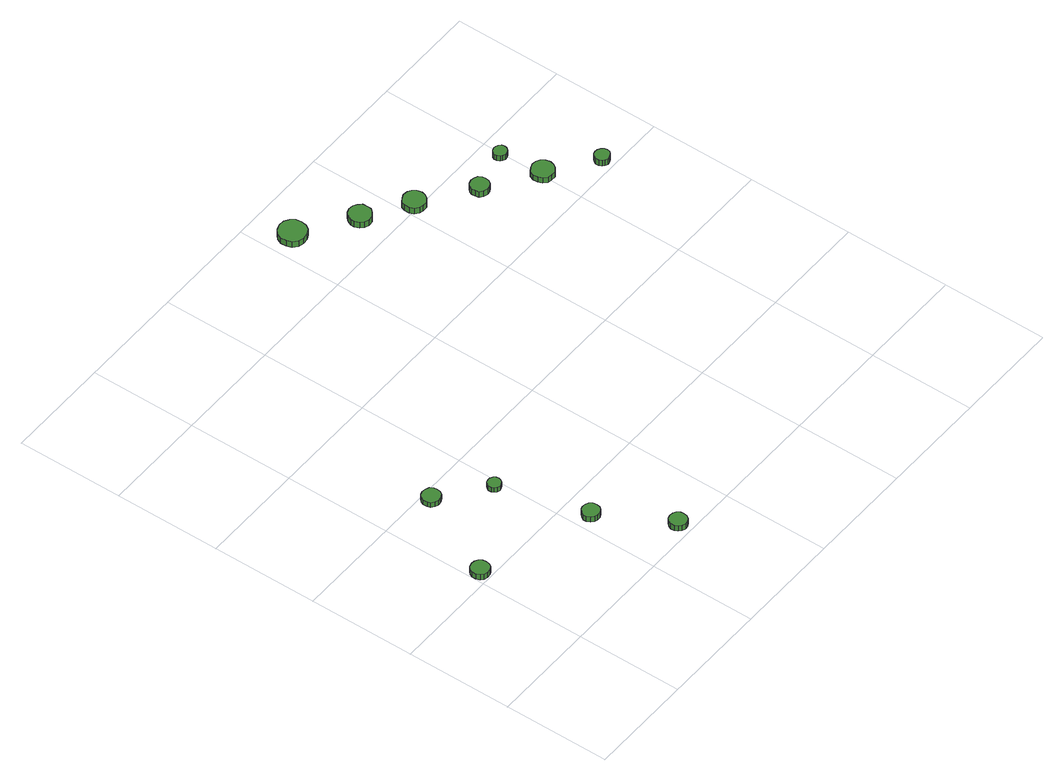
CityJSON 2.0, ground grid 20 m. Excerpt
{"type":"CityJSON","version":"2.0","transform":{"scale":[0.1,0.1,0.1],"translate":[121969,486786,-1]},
"CityObjects":{
"tree1":{"type":"SolitaryVegetationObject","attributes":{"function":"something"},"geometry":[{"type":"MultiSurface","lod":"1","boundaries":[[[0,1,2,3,4,5,6,7,8,9,10,11,12,13,14]],[[15,16,17,18,19,20,21,22,23,24,25,26,27,28,29]],[[0,29,28,1]],[[1,28,27,2]],[[2,27,26,3]],[[3,26,25,4]],[[4,25,24,5]],[[5,24,23,6]],[[6,23,22,7]],[[7,22,21,8]],[[8,21,20,9]],[[9,20,19,10]],[[10,19,18,11]],[[11,18,17,12]],[[12,17,16,13]],[[13,16,15,14]],[[14,15,29,0]]]}]},
"tree2":{"type":"SolitaryVegetationObject","attributes":{"function":"something"},"geometry":[{"type":"MultiSurface","lod":"1","boundaries":[[[30,31,32,33,34,35,36,37,38,39,40,41,42,43,44]],[[45,46,47,48,49,50,51,52,53,54,55,56,57,58,59]],[[30,59,58,31]],[[31,58,57,32]],[[32,57,56,33]],[[33,56,55,34]],[[34,55,54,35]],[[35,54,53,36]],[[36,53,52,37]],[[37,52,51,38]],[[38,51,50,39]],[[39,50,49,40]],[[40,49,48,41]],[[41,48,47,42]],[[42,47,46,43]],[[43,46,45,44]],[[44,45,59,30]]]}]},
"tree3":{"type":"SolitaryVegetationObject","attributes":{"function":"something"},"geometry":[{"type":"MultiSurface","lod":"1","boundaries":[[[60,61,62,63,64,65,66,67,68,69,70,71,72,73,74]],[[75,76,77,78,79,80,81,82,83,84,85,86,87,88,89]],[[60,89,88,61]],[[61,88,87,62]],[[62,87,86,63]],[[63,86,85,64]],[[64,85,84,65]],[[65,84,83,66]],[[66,83,82,67]],[[67,82,81,68]],[[68,81,80,69]],[[69,80,79,70]],[[70,79,78,71]],[[71,78,77,72]],[[72,77,76,73]],[[73,76,75,74]],[[74,75,89,60]]]}]},
"tree4":{"type":"SolitaryVegetationObject","attributes":{"function":"something"},"geometry":[{"type":"MultiSurface","lod":"1","boundaries":[[[90,91,92,93,94,95,96,97,98,99,100,101,102,103,104]],[[105,106,107,108,109,110,111,112,113,114,115,116,117,118,119]],[[90,119,118,91]],[[91,118,117,92]],[[92,117,116,93]],[[93,116,115,94]],[[94,115,114,95]],[[95,114,113,96]],[[96,113,112,97]],[[97,112,111,98]],[[98,111,110,99]],[[99,110,109,100]],[[100,109,108,101]],[[101,108,107,102]],[[102,107,106,103]],[[103,106,105,104]],[[104,105,119,90]]]}]},
"tree5":{"type":"SolitaryVegetationObject","attributes":{"function":"something"},"geometry":[{"type":"MultiSurface","lod":"1","boundaries":[[[120,121,122,123,124,125,126,127,128,129,130,131,132,133,134]],[[135,136,137,138,139,140,141,142,143,144,145,146,147,148,149]],[[120,149,148,121]],[[121,148,147,122]],[[122,147,146,123]],[[123,146,145,124]],[[124,145,144,125]],[[125,144,143,126]],[[126,143,142,127]],[[127,142,141,128]],[[128,141,140,129]],[[129,140,139,130]],[[130,139,138,131]],[[131,138,137,132]],[[132,137,136,133]],[[133,136,135,134]],[[134,135,149,120]]]}]},
"tree6":{"type":"SolitaryVegetationObject","attributes":{"function":"something"},"geometry":[{"type":"MultiSurface","lod":"1","boundaries":[[[150,151,152,153,154,155,156,157,158,159,160,161,162,163,164]],[[165,166,167,168,169,170,171,172,173,174,175,176,177,178,179]],[[150,179,178,151]],[[151,178,177,152]],[[152,177,176,153]],[[153,176,175,154]],[[154,175,174,155]],[[155,174,173,156]],[[156,173,172,157]],[[157,172,171,158]],[[158,171,170,159]],[[159,170,169,160]],[[160,169,168,161]],[[161,168,167,162]],[[162,167,166,163]],[[163,166,165,164]],[[164,165,179,150]]]}]},
"tree7":{"type":"SolitaryVegetationObject","attributes":{"function":"something"},"geometry":[{"type":"MultiSurface","lod":"1","boundaries":[[[180,181,182,183,184,185,186,187,188,189,190,191,192,193,194]],[[195,196,197,198,199,200,201,202,203,204,205,206,207,208,209]],[[180,209,208,181]],[[181,208,207,182]],[[182,207,206,183]],[[183,206,205,184]],[[184,205,204,185]],[[185,204,203,186]],[[186,203,202,187]],[[187,202,201,188]],[[188,201,200,189]],[[189,200,199,190]],[[190,199,198,191]],[[191,198,197,192]],[[192,197,196,193]],[[193,196,195,194]],[[194,195,209,180]]]}]},
"tree8":{"type":"SolitaryVegetationObject","attributes":{"function":"something"},"geometry":[{"type":"MultiSurface","lod":"1","boundaries":[[[210,211,212,213,214,215,216,217,218,219,220,221,222,223,224]],[[225,226,227,228,229,230,231,232,233,234,235,236,237,238,239]],[[210,239,238,211]],[[211,238,237,212]],[[212,237,236,213]],[[213,236,235,214]],[[214,235,234,215]],[[215,234,233,216]],[[216,233,232,217]],[[217,232,231,218]],[[218,231,230,219]],[[219,230,229,220]],[[220,229,228,221]],[[221,228,227,222]],[[222,227,226,223]],[[223,226,225,224]],[[224,225,239,210]]]}]},
"tree9":{"type":"SolitaryVegetationObject","attributes":{"function":"something"},"geometry":[{"type":"MultiSurface","lod":"1","boundaries":[[[240,241,242,243,244,245,246,247,248,249,250,251,252,253,254]],[[255,256,257,258,259,260,261,262,263,264,265,266,267,268,269]],[[240,269,268,241]],[[241,268,267,242]],[[242,267,266,243]],[[243,266,265,244]],[[244,265,264,245]],[[245,264,263,246]],[[246,263,262,247]],[[247,262,261,248]],[[248,261,260,249]],[[249,260,259,250]],[[250,259,258,251]],[[251,258,257,252]],[[252,257,256,253]],[[253,256,255,254]],[[254,255,269,240]]]}]},
"tree10":{"type":"SolitaryVegetationObject","attributes":{"function":"something"},"geometry":[{"type":"MultiSurface","lod":"1","boundaries":[[[270,271,272,273,274,275,276,277,278,279,280,281,282,283,284]],[[285,286,287,288,289,290,291,292,293,294,295,296,297,298,299]],[[270,299,298,271]],[[271,298,297,272]],[[272,297,296,273]],[[273,296,295,274]],[[274,295,294,275]],[[275,294,293,276]],[[276,293,292,277]],[[277,292,291,278]],[[278,291,290,279]],[[279,290,289,280]],[[280,289,288,281]],[[281,288,287,282]],[[282,287,286,283]],[[283,286,285,284]],[[284,285,299,270]]]}]},
"tree11":{"type":"SolitaryVegetationObject","attributes":{"function":"something"},"geometry":[{"type":"MultiSurface","lod":"1","boundaries":[[[300,301,302,303,304,305,306,307,308,309,310,311,312,313,314]],[[315,316,317,318,319,320,321,322,323,324,325,326,327,328,329]],[[300,329,328,301]],[[301,328,327,302]],[[302,327,326,303]],[[303,326,325,304]],[[304,325,324,305]],[[305,324,323,306]],[[306,323,322,307]],[[307,322,321,308]],[[308,321,320,309]],[[309,320,319,310]],[[310,319,318,311]],[[311,318,317,312]],[[312,317,316,313]],[[313,316,315,314]],[[314,315,329,300]]]}]},
"tree12":{"type":"SolitaryVegetationObject","attributes":{"function":"something"},"geometry":[{"type":"MultiSurface","lod":"1","boundaries":[[[330,331,332,333,334,335,336,337,338,339,340,341,342,343,344]],[[345,346,347,348,349,350,351,352,353,354,355,356,357,358,359]],[[330,359,358,331]],[[331,358,357,332]],[[332,357,356,333]],[[333,356,355,334]],[[334,355,354,335]],[[335,354,353,336]],[[336,353,352,337]],[[337,352,351,338]],[[338,351,350,339]],[[339,350,349,340]],[[340,349,348,341]],[[341,348,347,342]],[[342,347,346,343]],[[343,346,345,344]],[[344,345,359,330]]]}]}
},
"vertices":[
[35,220,19],[34,227,19],[30,233,19],[24,236,19],[17,237,19],[10,235,19],[5,230,19],[2,224,19],[2,217,19],[5,210,19],[10,205,19],[17,203,19],[24,204,19],[30,207,19],[34,213,19],[34,213,7],[30,207,7],[24,204,7],[17,203,7],[10,205,7],[5,210,7],[2,217,7],[2,224,7],[5,230,7],[10,235,7],[17,237,7],[24,236,7],[30,233,7],[34,227,7],[35,220,7],
[118,383,19],[117,390,19],[113,396,19],[106,399,19],[99,400,19],[93,398,19],[87,393,19],[85,387,19],[85,379,19],[87,373,19],[93,368,19],[99,366,19],[106,367,19],[113,370,19],[117,376,19],[117,376,8],[113,370,8],[106,367,8],[99,366,8],[93,368,8],[87,373,8],[85,379,8],[85,387,8],[87,393,8],[93,398,8],[99,400,8],[106,399,8],[113,396,8],[117,390,8],[118,383,8],
[248,153,19],[247,160,19],[243,165,19],[237,168,19],[230,169,19],[224,167,19],[219,162,19],[216,156,19],[216,150,19],[219,143,19],[224,139,19],[230,137,19],[237,137,19],[243,141,19],[247,146,19],[247,146,7],[243,141,7],[237,137,7],[230,137,7],[224,139,7],[219,143,7],[216,150,7],[216,156,7],[219,162,7],[224,167,7],[230,169,7],[237,168,7],[243,165,7],[247,160,7],[248,153,7],
[200,318,18],[199,323,18],[196,327,18],[191,330,18],[186,330,18],[181,329,18],[177,325,18],[175,321,18],[175,315,18],[177,311,18],[181,307,18],[186,305,18],[191,306,18],[196,309,18],[199,313,18],[199,313,8],[196,309,8],[191,306,8],[186,305,8],[181,307,8],[177,311,8],[175,315,8],[175,321,8],[177,325,8],[181,329,8],[186,330,8],[191,330,8],[196,327,8],[199,323,8],[200,318,8],
[318,26,19],[317,32,19],[313,38,19],[307,41,19],[300,42,19],[294,40,19],[289,35,19],[286,29,19],[286,22,19],[289,16,19],[294,11,19],[300,9,19],[307,10,19],[313,13,19],[317,19,19],[317,19,7],[313,13,7],[307,10,7],[300,9,7],[294,11,7],[289,16,7],[286,22,7],[286,29,7],[289,35,7],[294,40,7],[300,42,7],[307,41,7],[313,38,7],[317,32,7],[318,26,7],
[461,919,32],[459,930,32],[453,938,32],[444,944,32],[433,945,32],[423,941,32],[415,934,32],[411,925,32],[411,914,32],[415,904,32],[423,897,32],[433,894,32],[444,895,32],[453,900,32],[459,909,32],[459,909,19],[453,900,19],[444,895,19],[433,894,19],[423,897,19],[415,904,19],[411,914,19],[411,925,19],[415,934,19],[423,941,19],[433,945,19],[444,944,19],[453,938,19],[459,930,19],[461,919,19],
[554,854,32],[553,863,32],[547,870,32],[540,874,32],[531,875,32],[523,872,32],[517,866,32],[513,858,32],[513,850,32],[517,842,32],[523,836,32],[531,833,32],[540,834,32],[547,839,32],[553,846,32],[553,846,19],[547,839,19],[540,834,19],[531,833,19],[523,836,19],[517,842,19],[513,850,19],[513,858,19],[517,866,19],[523,872,19],[531,875,19],[540,874,19],[547,870,19],[553,863,19],[554,854,19],
[633,801,33],[631,810,33],[626,817,33],[619,821,33],[610,822,33],[602,819,33],[595,814,33],[592,806,33],[592,797,33],[595,789,33],[602,783,33],[610,781,33],[619,781,33],[626,786,33],[631,793,33],[631,793,20],[626,786,20],[619,781,20],[610,781,20],[602,783,20],[595,789,20],[592,797,20],[592,806,20],[595,814,20],[602,819,20],[610,822,20],[619,821,20],[626,817,20],[631,810,20],[633,801,20],
[721,736,33],[720,743,33],[716,749,33],[710,752,33],[703,753,33],[696,751,33],[690,746,33],[688,740,33],[688,733,33],[690,726,33],[696,721,33],[703,719,33],[710,720,33],[716,723,33],[720,729,33],[720,729,20],[716,723,20],[710,720,20],[703,719,20],[696,721,20],[690,726,20],[688,733,20],[688,740,20],[690,746,20],[696,751,20],[703,753,20],[710,752,20],[716,749,20],[720,743,20],[721,736,20],
[816,674,32],[814,683,32],[809,690,32],[802,694,32],[793,695,32],[785,692,32],[778,687,32],[775,679,32],[775,670,32],[778,662,32],[785,656,32],[793,654,32],[802,654,32],[809,659,32],[814,666,32],[814,666,20],[809,659,20],[802,654,20],[793,654,20],[785,656,20],[778,662,20],[775,670,20],[775,679,20],[778,687,20],[785,692,20],[793,695,20],[802,694,20],[809,690,20],[814,683,20],[816,674,20],
[799,756,32],[798,761,32],[794,765,32],[790,767,32],[785,768,32],[780,766,32],[776,763,32],[774,758,32],[774,753,32],[776,748,32],[780,745,32],[785,743,32],[790,744,32],[794,746,32],[798,751,32],[798,751,20],[794,746,20],[790,744,20],[785,743,20],[780,745,20],[776,748,20],[774,753,20],[774,758,20],[776,763,20],[780,766,20],[785,768,20],[790,767,20],[794,765,20],[798,761,20],[799,756,20],
[894,616,32],[893,622,32],[889,626,32],[884,629,32],[878,630,32],[873,628,32],[869,624,32],[866,619,32],[866,613,32],[869,608,32],[873,604,32],[878,602,32],[884,603,32],[889,606,32],[893,610,32],[893,610,19],[889,606,19],[884,603,19],[878,602,19],[873,604,19],[869,608,19],[866,613,19],[866,619,19],[869,624,19],[873,628,19],[878,630,19],[884,629,19],[889,626,19],[893,622,19],[894,616,19]
]}
